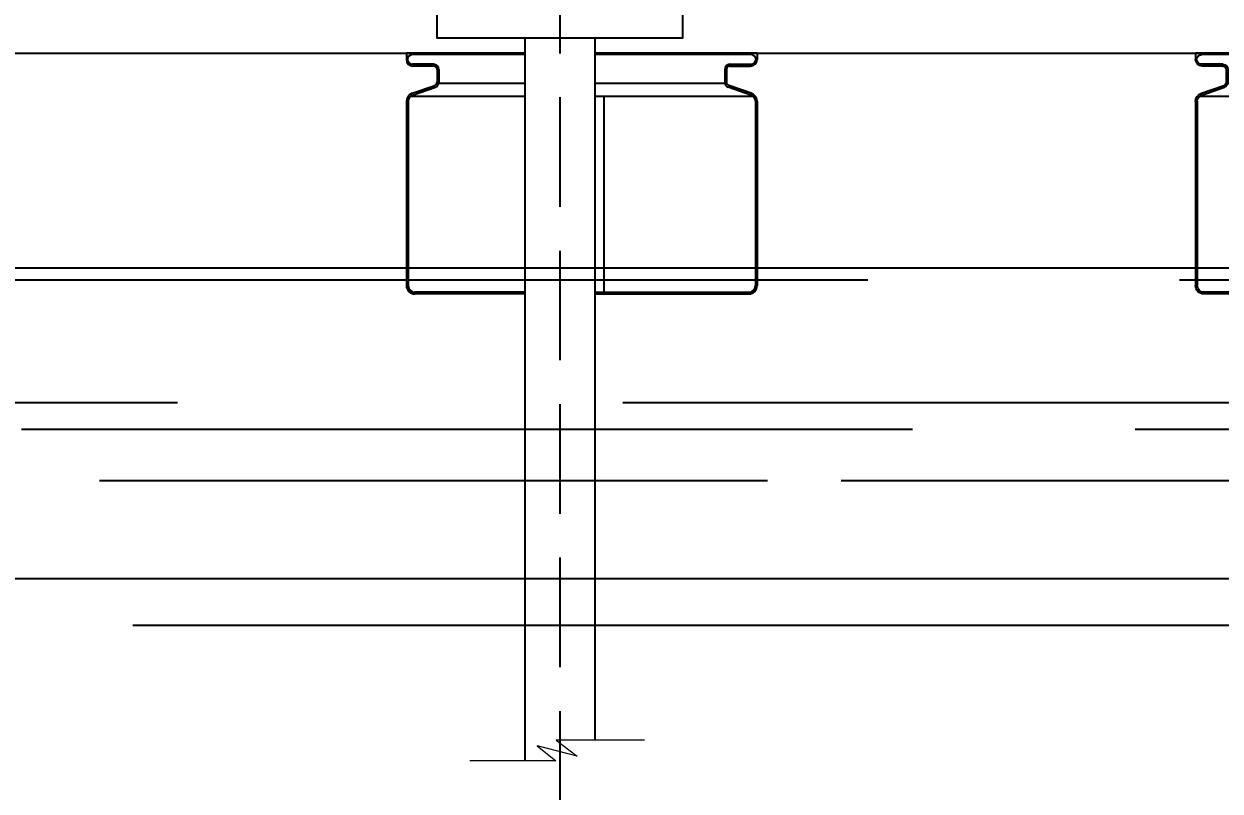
# Model space of a CAD drawing. Extents: x 396092 to 455492, y 17293 to 132793.
# Drawn here: x 437089 to 439818, y 58108 to 59858 of the extents above; entities that cross this region are included whole.
import ezdxf

# ---------------------------------------------------------------- set-up
doc = ezdxf.new("R2010")
doc.units = 0
doc.header["$LTSCALE"] = 1000
doc.header["$MEASUREMENT"] = 0
doc.linetypes.add('DASH', pattern=[0.35, 0.25, -0.1])
doc.layers.add('Dim', color=3, linetype='Continuous', lineweight=13)
for name, color, linetype in [('DL', 8, 'Continuous'), ('L-WATER水景', 5, 'Continuous'), ('PUB_DIM', 3, 'Continuous'), ('W-FLOAT_BOWL浮筒', 253, 'Continuous'), ('W-STEEL_FRAME钢架', 3, 'Continuous')]:
    doc.layers.add(name, color=color, linetype=linetype)
doc.styles.add('_TCH_DIM_T3', font='SIMPLEX', dxfattribs={"width": 0.705882, "bigfont": 'GBCBIG'})
doc.dimstyles.new('_TCH_ARCH&&100', dxfattribs={"dimtxt": 297.5, "dimasz": 100, "dimexe": 250, "dimexo": 300, "dimgap": 126.25, "dimtad": 1, "dimdec": 0, "dimzin": 0, "dimdsep": 46, "dimtxsty": '_TCH_DIM_T3', "dimblk": 'ARCHTICK', "dimcen": 0.09, "dimclrt": 7, "dimazin": 2, "dimtfac": 1, "dimtdec": 0, "dimtix": 1, "dimtmove": 2, "dimatfit": 3, "dimfxl": 100, "dimtolj": 1, "dimtzin": 0, "dimarcsym": 0})

# ---------------------------------------------------------------- blocks, each defined once
blk = doc.blocks.new('$matou$00000066')
for p, q in [((400, 275), (-400, 275)), ((-400, 275), (-400, 260)), ((400, 275), (400, 260)), ((-386.4, 271), (386.4, 271)), ((-338, 249), (-386.4, 249)), ((338, 249), (386.4, 249)), ((-338, 245), (-385, 245)), ((-330, 237), (-330, 208.2)), ((-326, 237), (-326, 208.2)), ((326, 237), (326, 208.2)), ((330, 237), (330, 208.2)), ((338, 245), (385, 245)), ((-386.6, 182.8), (-335.4, 200.6)), ((-385.9, 178.8), (-334.1, 196.9)), ((-326.3, 205.3), (326.3, 205.3)), ((385.9, 178.8), (334.1, 196.9)), ((386.6, 182.8), (335.4, 200.6)), ((-400, 163.9), (-400, -256)), ((-396, 164.7), (-396, -256)), ((390.7, 176.1), (-390.7, 176.1)), ((-50, 176.1), (-50, -271)), ((0, 176.1), (0, -271)), ((0, 176.1), (0, -271)), ((50, 176.1), (50, -271)), ((396, 164.7), (396, -256)), ((400, 163.9), (400, -256)), ((0, -271), (-381, -271)), ((0, -271), (381, -271)), ((0, -275), (-381, -275)), ((0, -275), (381, -275))]:
    blk.add_line(p, q)
for centre, radius, start, end in [((-385, 260), 15, 180, 270), ((-386.4, 260), 11, 90, 270), ((-338, 237), 12, 0, 90), ((338, 237), 12, 90, 180), ((385, 260), 15, 270, 0), ((386.4, 260), 11, 270, 90), ((-338, 237), 8, 0, 90), ((338, 237), 8, 90, 180), ((-338, 208.2), 8, 289.1798, 0), ((-338, 208.2), 12, 289.1798, 0), ((338, 208.2), 12, 180, 250.8202), ((338, 208.2), 8, 180, 250.8202), ((-380, 163.9), 20, 109.1798, 180), ((-381, 164.7), 15, 109.1798, 180), ((381, 164.7), 15, 0, 70.8202), ((380, 163.9), 20, 0, 70.8202), ((-381, -256), 19, 180, 270), ((-381, -256), 15, 180, 270), ((381, -256), 19, 270, 0), ((381, -256), 15, 270, 0)]:
    blk.add_arc(centre, radius, start, end)
blk = doc.blocks.new('_ArchTick')
at = {"color": 0, "linetype": 'ByBlock', "const_width": 0.4}
blk.add_lwpolyline([(-0.5, -0.5), (0.5, 0.5)], dxfattribs=at)
blk = doc.blocks.new('*D421')
at = {"layer": 'Defpoints', "color": 0, "transparency": 16777216}
for p in [(406061.5, 58459), (440561.5, 58459), (440561.5, 56142.1)]:
    blk.add_point(p, dxfattribs=at)
at = {"layer": 'PUB_DIM', "color": 0, "lineweight": -2, "transparency": 16777216}
for p, q in [((406061.5, 58159), (406061.5, 55892.1)), ((440561.5, 58159), (440561.5, 55892.1)), ((406061.5, 56142.1), (440561.5, 56142.1))]:
    blk.add_line(p, q, dxfattribs=at)
at = {"layer": 'PUB_DIM', "color": 0, "lineweight": -2, "transparency": 16777216, "xscale": 100, "yscale": 100, "zscale": 100, "rotation": 180}
blk.add_blockref('_ArchTick', (406061.5, 56142.1), dxfattribs=at)
at = {"layer": 'PUB_DIM', "color": 0, "lineweight": -2, "transparency": 16777216, "xscale": 100, "yscale": 100, "zscale": 100}
blk.add_blockref('_ArchTick', (440561.5, 56142.1), dxfattribs=at)
at = {"layer": 'PUB_DIM', "color": 7, "transparency": 16777216, "insert": (423311.5, 56417.1), "char_height": 297.5, "attachment_point": 5, "style": '_TCH_DIM_T3'}
blk.add_mtext('\\A1;34500', dxfattribs=at)

msp = doc.modelspace()

# ---------------------------------------------------------------- hatches: boundary and pattern name
at = {"layer": 'DL'}
h = msp.add_hatch(dxfattribs=at)
h.set_pattern_fill('AR-RROOF', color=5, scale=400, style=0)
h.set_pattern_definition([(0, (136803.8, 21402), (1117.6, 508), [7620, -1016, 2540, -508]), (0, (137479.4, 21656), (-508, 675.64), [1524, -167.64, 3048, -381]), (0, (137057.78, 21833.8), (2641.6, 340.36), [4064, -711.2, 2032, -508])])
h.paths.add_polyline_path([(442561.5, 59302.4), (404061.5, 59302.4), (404061.5, 58459), (442561.5, 58459)])

# ---------------------------------------------------------------- linework, layer by layer
at = {"color": 1, "linetype": 'DASH'}
msp.add_line((438311.5, 62141.1), (438311.5, 57115), dxfattribs=at)
msp.add_line((438311.5, 62141.1), (438311.5, 57115), dxfattribs=at)
for p, q in [((438231.5, 59826), (438231.5, 58177.2)), ((438391.5, 59826), (438391.5, 58224.4)), ((437961.5, 59792.4, 4000), (438231.5, 59792.4, 4000)), ((437961.5, 59792.4, 4000), (437961.5, 59777.4, 4000)), ((438231.5, 59788.4, 4000), (437975.1, 59788.4, 4000)), ((438391.5, 59792.4, 4000), (438761.5, 59792.4, 4000)), ((438748, 59788.4, 4000), (438391.5, 59788.4, 4000)), ((438761.5, 59792.4, 4000), (438761.5, 59777.4, 4000)), ((438023.5, 59766.4, 4000), (437975.1, 59766.4, 4000)), ((438023.5, 59762.4, 4000), (437976.5, 59762.4, 4000)), ((438031.5, 59754.4, 4000), (438031.5, 59725.6, 4000)), ((438035.5, 59754.4, 4000), (438035.5, 59725.6, 4000)), ((438687.5, 59754.4, 4000), (438687.5, 59725.6, 4000)), ((438691.5, 59754.4, 4000), (438691.5, 59725.6, 4000)), ((438699.5, 59766.4, 4000), (438748, 59766.4, 4000)), ((438699.5, 59762.4, 4000), (438746.5, 59762.4, 4000)), ((437975, 59700.2, 4000), (438026.2, 59718, 4000)), ((437975.6, 59696.2, 4000), (438027.5, 59714.2, 4000)), ((438231.5, 59722.7, 4000), (438035.2, 59722.7, 4000)), ((438687.9, 59722.7, 4000), (438391.5, 59722.7, 4000)), ((438747.5, 59696.2, 4000), (438695.6, 59714.2, 4000)), ((438748.1, 59700.2, 4000), (438696.9, 59718, 4000)), ((437961.5, 59681.3, 4000), (437961.5, 59261.4, 4000)), ((437965.5, 59682, 4000), (437965.5, 59261.4, 4000)), ((437970.9, 59693.5, 4000), (438231.5, 59693.5, 4000)), ((438391.5, 59693.5, 4000), (438752.2, 59693.5, 4000)), ((438411.5, 59693.5, 4000), (438411.5, 59246.4, 4000)), ((438757.5, 59682, 4000), (438757.5, 59261.4, 4000)), ((438761.5, 59681.3, 4000), (438761.5, 59261.4, 4000)), ((438231.5, 59246.4, 4000), (437980.5, 59246.4, 4000)), ((438231.5, 59242.4, 4000), (437980.5, 59242.4, 4000)), ((438391.5, 59246.4, 4000), (438742.5, 59246.4, 4000)), ((438391.5, 59242.4, 4000), (438742.5, 59242.4, 4000))]:
    msp.add_line(p, q)
msp.add_lwpolyline([(438031.5, 59891), (438591.5, 59891), (438591.5, 59826), (438031.5, 59826)], close=True)
for centre, radius, start, end in [((437975.1, 59777.4, 4000), 11, 90, 270), ((438748, 59777.4, 4000), 11, 270, 90), ((437976.5, 59777.4, 4000), 15, 180, 270), ((438023.5, 59754.4, 4000), 12, 0, 90), ((438023.5, 59754.4, 4000), 8, 0, 90), ((438699.5, 59754.4, 4000), 12, 90, 180), ((438699.5, 59754.4, 4000), 8, 90, 180), ((438746.5, 59777.4, 4000), 15, 270, 0), ((437981.5, 59681.3, 4000), 20, 109.1798, 180), ((438023.5, 59725.6, 4000), 8, 289.1798, 0), ((438023.5, 59725.6, 4000), 12, 289.1798, 0), ((438699.5, 59725.6, 4000), 12, 180, 250.8202), ((438699.5, 59725.6, 4000), 8, 180, 250.8202), ((438741.5, 59681.3, 4000), 20, 0, 70.8202), ((437980.5, 59682, 4000), 15, 109.1798, 180), ((438742.5, 59682, 4000), 15, 0, 70.8202), ((437980.5, 59261.4, 4000), 19, 180, 270), ((437980.5, 59261.4, 4000), 15, 180, 270), ((438742.5, 59261.4, 4000), 19, 270, 0), ((438742.5, 59261.4, 4000), 15, 270, 0)]:
    msp.add_arc(centre, radius, start, end)
at = {"layer": 'Dim', "elevation": 8280.1}
msp.add_lwpolyline([(438504.8, 58224.4), (438303.4, 58224.4), (438351, 58188.1), (438259.9, 58212), (438302.5, 58177.2), (438106.5, 58177.2)], dxfattribs=at)
at = {"layer": 'L-WATER水景'}
msp.add_lwpolyline([(423391.5, 59302.4), (442561.5, 59302.4)], dxfattribs=at)
at = {"layer": 'W-STEEL_FRAME钢架', "elevation": 3000}
for points in [[(415731.5, 59791), (406061.5, 59791), (406061.5, 59891), (440561.5, 59891), (440561.5, 59791), (438391.5, 59791)], [(438231.5, 59791), (430891.5, 59791)]]:
    msp.add_lwpolyline(points, dxfattribs=at)

# ---------------------------------------------------------------- block references
at = {"layer": 'W-FLOAT_BOWL浮筒', "xscale": -1}
msp.add_blockref('$matou$00000066', (440161.5, 59517.4, 4000), dxfattribs=at)

# ---------------------------------------------------------------- dimensions: what is measured, and where the dimension line sits
at = {"layer": 'PUB_DIM'}
dim = msp.add_aligned_dim(p1=(406061.5, 58459), p2=(440561.5, 58459), distance=-2316.9, dimstyle='_TCH_ARCH&&100', dxfattribs=at)
dim.commit()
dim.dimension.update_dxf_attribs({"geometry": '*D421', "text_midpoint": (423311.5, 56417.1)})

doc.saveas('drawing.dxf')
